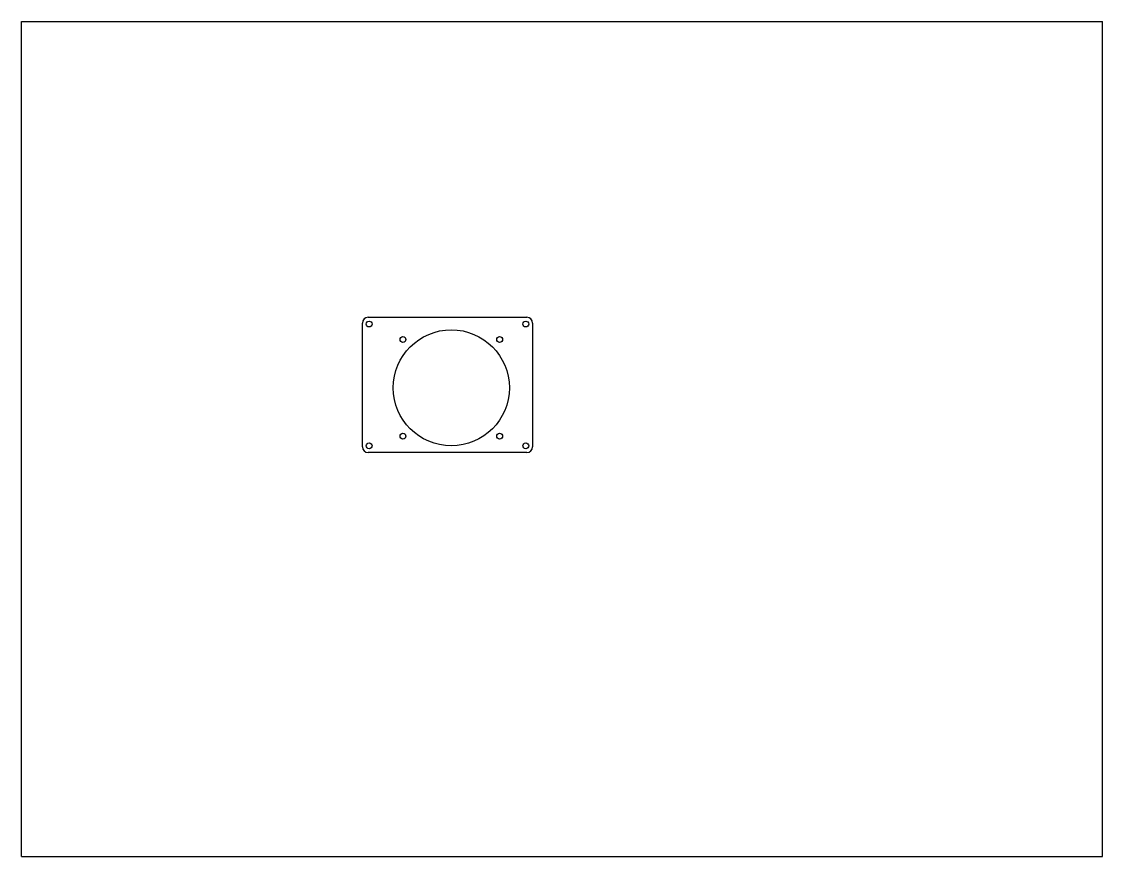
# Model space of a CAD drawing. Header units: millimetres. Extents: x 0 to 559, y 0 to 432.
import ezdxf

# ---------------------------------------------------------------- set-up
doc = ezdxf.new("R2010")
doc.units = ezdxf.units.MM
doc.header["$LTSCALE"] = 30.734
doc.layers.get('0').update_dxf_attribs({"linetype": 'CONTINUOUS'})
doc.layers.add('02___PRT_ALL_AXES', color=7, linetype='CONTINUOUS')

msp = doc.modelspace()

# ---------------------------------------------------------------- linework, layer by layer
at = {"color": 7, "linetype": 'Continuous'}
for p, q in [((0, 0), (0, 431.8)), ((0, 431.8), (558.8, 431.8)), ((558.8, 0), (558.8, 431.8)), ((176.17, 211.88), (176.17, 275.88)), ((179.17, 278.88), (261.17, 278.88)), ((264.17, 275.88), (264.17, 211.88)), ((261.17, 208.88), (179.17, 208.88)), ((0, 0), (558.8, 0))]:
    msp.add_line(p, q, dxfattribs=at)
for centre, start, end in [((179.17, 275.88), 90, 180), ((261.17, 275.88), 0, 90), ((179.17, 211.88), 180, 270), ((261.17, 211.88), 270, 360)]:
    msp.add_arc(centre, 3, start, end, dxfattribs=at)
at = {"layer": '02___PRT_ALL_AXES', "color": 7, "linetype": 'Continuous'}
for centre, radius in [((179.67, 275.38), 1.5), ((260.67, 275.38), 1.5), ((222.17, 242.38), 30), ((197.17, 267.38), 1.5), ((247.17, 267.38), 1.5), ((197.17, 217.38), 1.5), ((247.17, 217.38), 1.5), ((179.67, 212.38), 1.5), ((260.67, 212.38), 1.5)]:
    msp.add_circle(centre, radius, dxfattribs=at)

doc.saveas('drawing.dxf')
